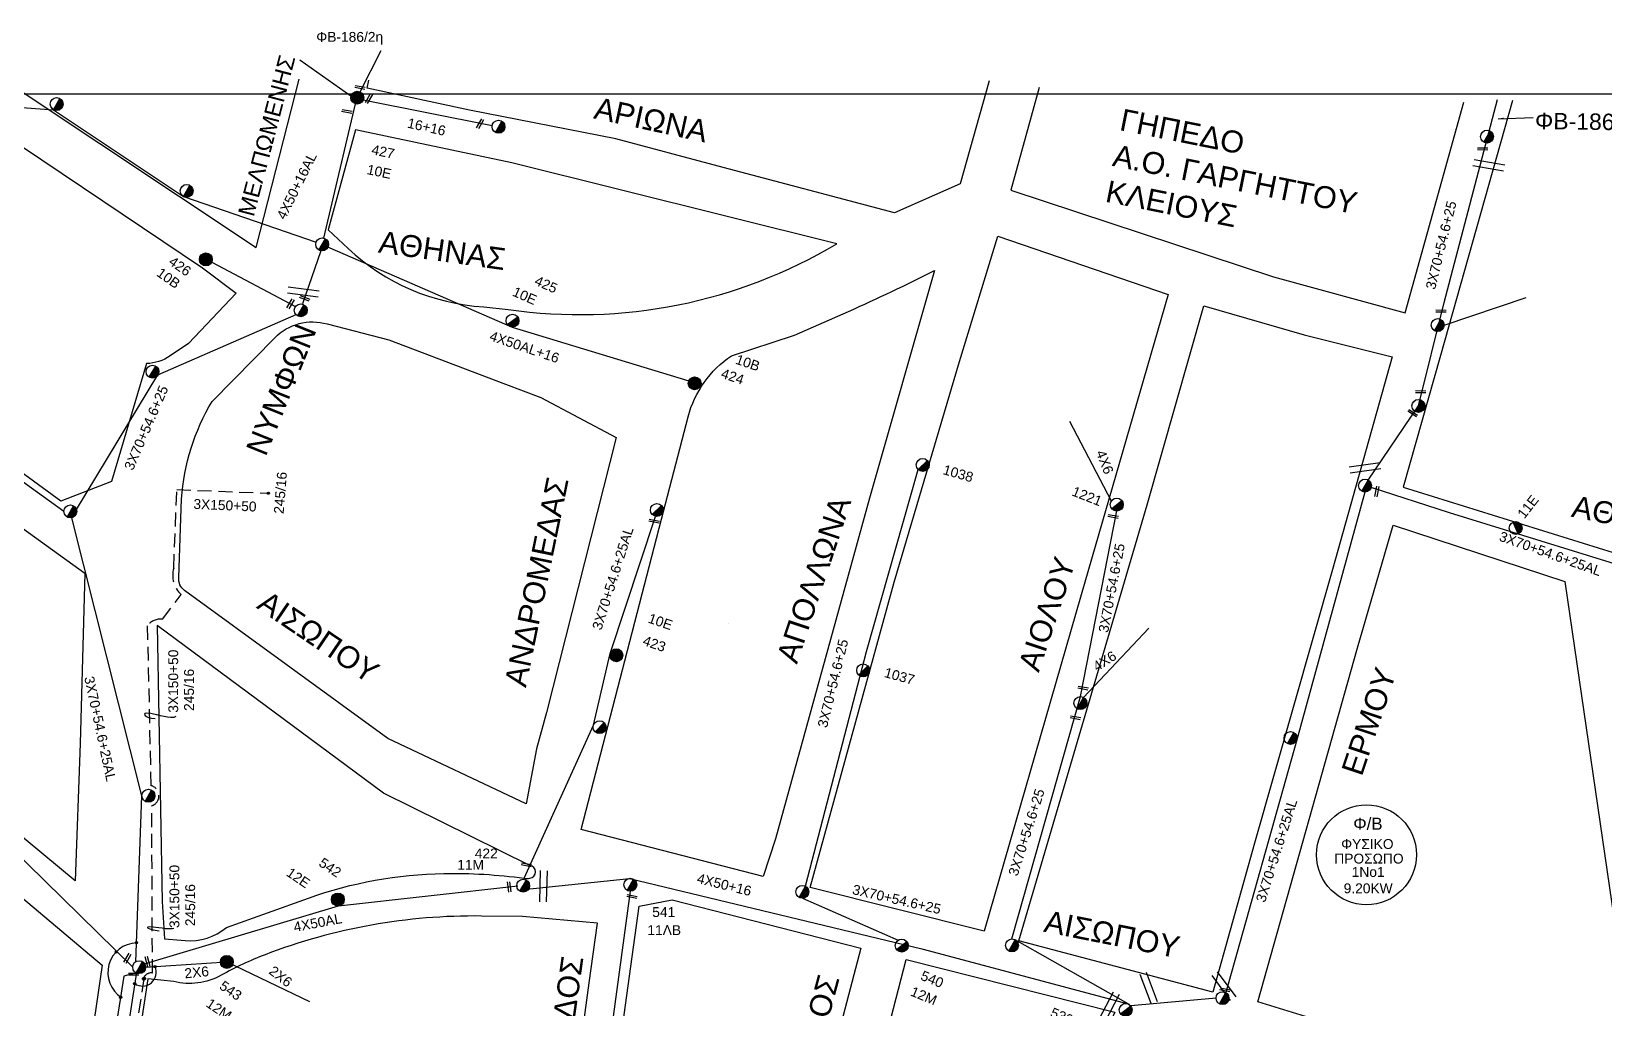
# Model space of a CAD drawing. Header units: millimetres. Extents: x 408 to 3042, y 742 to 1820.
# Drawn here: x 2350 to 2637.3, y 1635.7 to 1814.2 of the extents above; entities that cross this region are included whole.
import ezdxf
from ezdxf.enums import TextEntityAlignment as Align

# ---------------------------------------------------------------- set-up
doc = ezdxf.new("R2010")
doc.units = ezdxf.units.MM
doc.linetypes.add('DASHED', pattern=[19.05, 12.7, -6.35])
for name, color, linetype in [('Άγνωστα', 7, 'Continuous'), ('Γυμνά εναέρια ΧΤ και ΦΟΠ (3Φ)   4x50+16AL', 7, 'Continuous'), ('Επιγραφές - Σχήματα', 7, 'Continuous'), ('Καλώδια ΧΤ   3x150AL+50XLPE', 7, 'DASHED'), ('Μηχανική τομή', 7, 'Continuous'), ('Στύλος Ξύλινος', 7, 'Continuous'), ('Στύλος Ξύλινος @ 1', 7, 'Continuous'), ('Στύλος ΦΜ', 7, 'Continuous'), ('Στύλος ΦΜ @ 1', 7, 'Continuous'), ('Συνδέσεις', 7, 'Continuous'), ('Συνεστραμμένα ΧΤ   3x70+54.6+25 AL', 7, 'SYN_LINE'), ('Τομή', 7, 'Continuous'), ('Υπόβαθρο ΔΕΗ', 7, 'Continuous'), ('Υπόγεια καλώδια Παροχών ΧΤ   4x50AL', 7, 'DASHED'), ('Υπόγεια καλώδια Παροχών ΧΤ   4x6', 7, 'DASHED')]:
    doc.layers.add(name, color=color, linetype=linetype)
doc.styles.add('ar', font='arial.ttf')
doc.styles.add('arial', font='arial.ttf')
doc.styles.get("Standard").update_dxf_attribs({"font": 'arial.ttf'})
doc.linetypes.add('SYN_LINE', pattern='A,0.5,-0.0001,["/\\/\\/\\/",Standard,S=0.1,R=0,X=0,Y=-0.05],-0.25', length=0.7501)
doc.dimstyles.new('ISO-25', dxfattribs={"dimtxt": 2.5, "dimasz": 2.5, "dimexe": 1.25, "dimexo": 0.625, "dimtad": 1, "dimtxsty": 'Standard', "dimcen": 2.5, "dimadec": 0, "dimazin": 0, "dimtfac": 1, "dimtmove": 0, "dimatfit": 3, "dimfxl": 1, "dimarcsym": 0})

# ---------------------------------------------------------------- blocks, each defined once
blk = doc.blocks.new('ΥΠΑΡΧΩΝ ΤΣΙΜΕΝΤΕΝΙΟΣ ΣΤΥΛΟΣ')
at = {"layer": 'Στύλος ΦΜ'}
blk.add_hatch(color=7, dxfattribs=at).paths.add_polyline_path([(-1.29, -2.28, 0.574793), (2.62, 0, 0.268822), (1.3, 2.27)])
at = {"layer": 'Στύλος ΦΜ', "color": 7}
blk.add_line((-1.29, -2.28), (1.3, 2.27), dxfattribs=at)
blk.add_circle((0, 0), 2.62, dxfattribs=at)
at = {"layer": 'Στύλος ΦΜ', "flags": 4}
for tag, p in [('ΤΥΠΟΣ', (-4.91, 3.03)), ('ΑΡΙΘΜΟΣ', (-4.68, 8.05))]:
    blk.add_attdef(tag, p, '', height=4, dxfattribs=at)
blk = doc.blocks.new('ΤΟΜΗ')
at = {"layer": 'Τομή', "ltscale": 40}
for p, q in [((-5.68, 0), (5.68, 0)), ((5.68, -2.33), (-5.68, -2.33))]:
    blk.add_line(p, q, dxfattribs=at)
blk = doc.blocks.new('ΜΗΧΑΝΙΚΗ ΤΟΜΗ')
at = {"layer": 'Μηχανική τομή', "ltscale": 40}
for p, q in [((-1.89, 0.78), (1.89, 0.78)), ((1.89, 0), (-1.89, 0))]:
    blk.add_line(p, q, dxfattribs=at)
blk = doc.blocks.new('ΥΠΑΡΧΩΝ ΞΥΛΙΝΟΣ ΣΤΥΛΟΣ')
at = {"layer": 'Στύλος Ξύλινος'}
h = blk.add_hatch(color=7, dxfattribs=at)
h.paths.add_polyline_path([(-2.62, 0, 0.270008), (-1.29, -2.28), (1.3, 2.27, 0.576266)])
h.paths.add_polyline_path([(-1.29, -2.28, 0.574793), (2.62, 0, 0.268822), (1.3, 2.27)])
at = {"layer": 'Στύλος Ξύλινος', "color": 7}
blk.add_line((-1.29, -2.28), (1.3, 2.27), dxfattribs=at)
blk.add_circle((0, 0), 2.62, dxfattribs=at)
at = {"layer": 'Στύλος Ξύλινος', "flags": 4}
for tag, p in [('ΑΡΙΘΜΟΣ', (-4.91, 8.6)), ('ΤΥΠΟΣ', (-4.85, 3.39))]:
    blk.add_attdef(tag, p, '', height=4, dxfattribs=at)
blk = doc.blocks.new('_ΣΥΝΔΕΣΗ')
at = {"layer": 'Συνδέσεις', "linetype": 'SYN_LINE', "ltscale": 40}
blk.add_hatch(color=256, dxfattribs=at).paths.add_polyline_path([(0.5, -0.01, 1), (-0.5, -0.01, 1)])
at = {"layer": 'Συνδέσεις'}
blk.add_circle((0, -0.01), 0.5, dxfattribs=at)
blk = doc.blocks.new('TSONTA XT1')
at = {"ltscale": 40}
h = blk.add_hatch(color=256, dxfattribs=at)
h.dxf.hatch_style = 1
h.paths.add_polyline_path([(595.96, 2487.66), (597.07, 2488.77), (595.96, 2489.87), (594.85, 2488.77)])
blk.add_lwpolyline([(594.85, 2488.77), (595.96, 2489.87), (597.07, 2488.77), (595.96, 2487.66)], close=True, dxfattribs=at)

msp = doc.modelspace()

# ---------------------------------------------------------------- linework, layer by layer
at = {"layer": 'Άγνωστα', "color": 173}
for points in [[(2410.05, 1803.13), (2413.9, 1810.68)], [(2408.35, 1802.33), (2399, 1808.92)], [(2409.1, 1800.98), (2403.36, 1776.42)], [(2402.82, 1774.13), (2399.48, 1764.39)], [(2403.09, 1775.27), (2437.77, 1760.17), (2470.06, 1750.38)], [(2439.89, 1657.39), (2459.26, 1659.45), (2512.66, 1646.59), (2550.31, 1636.51), (2550.53, 1636.45)], [(2490.81, 1655.81), (2508.32, 1648.16)]]:
    msp.add_lwpolyline(points, dxfattribs=at)
at = {"layer": 'Άγνωστα'}
msp.add_lwpolyline([(2410.61, 1801.68), (2434.15, 1797)], dxfattribs=at)
at = {"layer": 'Άγνωστα', "color": 1}
msp.add_lwpolyline([(2370.85, 1643.22), (2385.68, 1644.19)], dxfattribs=at)
at = {"layer": 'Γυμνά εναέρια ΧΤ και ΦΟΠ (3Φ)   4x50+16AL', "color": 151, "ltscale": 40}
msp.add_lwpolyline([(2368.5, 1643.22), (2342.78, 1668.46), (2313.99, 1692.22), (2292.85, 1711.36)], dxfattribs=at)
at = {"layer": 'Γυμνά εναέρια ΧΤ και ΦΟΠ (3Φ)   4x50+16AL', "color": 173, "ltscale": 40}
msp.add_lwpolyline([(2459.38, 1657.1), (2452.79, 1608.61), (2449.69, 1577.81)], dxfattribs=at)
at = {"layer": 'Επιγραφές - Σχήματα'}
msp.add_lwpolyline([(433.97, 786.81), (2929.97, 786.81), (2929.97, 1802.72), (433.97, 1802.72)], close=True, dxfattribs=at)
at = {"layer": 'Επιγραφές - Σχήματα', "color": 202}
msp.add_circle((2593.86, 1663.77), 9.13, dxfattribs=at)
at = {"layer": 'Επιγραφές - Σχήματα'}
for centre, radius, start, end in [((2369.38, 1642.25), 5.43, 92.1606, 236.9379), ((2370.28, 1642.29), 2.51, 235.1998, 24.5568)]:
    msp.add_arc(centre, radius, start, end, dxfattribs=at)
at = {"layer": 'Καλώδια ΧΤ   3x150AL+50XLPE', "color": 85, "linetype": 'DASHED', "ltscale": 0.2}
for points in [[(2370.59, 1641.46, -0.303522), (2372.1, 1642.16), (2371.96, 1672.72, 0.740125), (2371.88, 1676.38), (2371.2, 1705.62, -0.274555), (2373.92, 1706.8), (2377.34, 1711.31, -0.291876), (2375.99, 1716.13), (2376.54, 1730.47), (2393.28, 1729.82)], [(2352.57, 1529, 0.657163), (2352.69, 1533.24), (2354.01, 1540.49, 0.830898), (2354.6, 1543.75), (2356.9, 1556.48, 1.016376), (2357.47, 1559.88), (2362.95, 1591.68, 0.572353), (2363.45, 1594.69), (2366.6, 1617.53, 0.383937), (2367.35, 1619.82), (2370.58, 1641.22)]]:
    msp.add_lwpolyline(points, format="xyb", dxfattribs=at)
at = {"layer": 'Συνεστραμμένα ΧΤ   3x70+54.6+25 AL', "color": 62, "linetype": 'SYN_LINE', "ltscale": 20}
for points in [[(2594.17, 1732.23), (2603.34, 1745.77), (2608.07, 1764.64), (2617.76, 1801.72)], [(2608.04, 1760.54), (2623, 1765.55)]]:
    msp.add_lwpolyline(points, dxfattribs=at)
at = {"layer": 'Συνεστραμμένα ΧΤ   3x70+54.6+25 AL', "color": 151, "ltscale": 20}
for points in [[(2355.92, 1726.49), (2327.39, 1746.98), (2299.85, 1766.39), (2255.46, 1801.09), (2255.46, 1801.09)], [(2358.21, 1726.87), (2373.1, 1751.42), (2398.32, 1762.44), (2398.32, 1762.44)], [(2369.04, 1644.21), (2370.18, 1674.54), (2357.38, 1725.35)]]:
    msp.add_lwpolyline(points, dxfattribs=at)
at = {"layer": 'Συνεστραμμένα ΧΤ   3x70+54.6+25 AL', "color": 173, "linetype": 'SYN_LINE', "ltscale": 20}
for points in [[(2340.85, 1800.84), (2354.01, 1799.88), (2377.76, 1784.03), (2401.98, 1775.66)], [(2491.39, 1658.01), (2502.5, 1700.93), (2511.96, 1734.16)]]:
    msp.add_lwpolyline(points, dxfattribs=at)
at = {"layer": 'Συνεστραμμένα ΧΤ   3x70+54.6+25 AL', "color": 151, "linetype": 'SYN_LINE', "ltscale": 20}
msp.add_lwpolyline([(2382.92, 1772.03), (2398.22, 1763.92)], dxfattribs=at)
at = {"layer": 'Συνεστραμμένα ΧΤ   3x70+54.6+25 AL', "color": 6, "linetype": 'SYN_LINE', "ltscale": 20}
for points in [[(2547.25, 1728.39), (2539.69, 1742.94)], [(2529.1, 1648.38), (2541.6, 1692.65), (2548.24, 1726.57)], [(2542.19, 1692.5), (2554.1, 1705.14)], [(2550.31, 1636.51), (2529.69, 1648.22), (2529.69, 1648.22)]]:
    msp.add_lwpolyline(points, dxfattribs=at)
at = {"layer": 'Συνεστραμμένα ΧΤ   3x70+54.6+25 AL', "color": 2, "ltscale": 20}
for points in [[(2593.58, 1730.03), (2581.12, 1684.78), (2568.14, 1638.59)], [(2711.6, 1713.47), (2698.5, 1698.9), (2655.14, 1711.98), (2609, 1726.24), (2594.7, 1730.85)]]:
    msp.add_lwpolyline(points, dxfattribs=at)
at = {"layer": 'Συνεστραμμένα ΧΤ   3x70+54.6+25 AL', "color": 1, "linetype": 'SYN_LINE', "ltscale": 20}
for points in [[(2455.69, 1700.52), (2463.99, 1725.59)], [(2439.98, 1659.47), (2452.66, 1687.46), (2452.66, 1687.46), (2455.69, 1700.53)], [(2385.68, 1644.19), (2400.79, 1636.96)]]:
    msp.add_lwpolyline(points, dxfattribs=at)
at = {"layer": 'Συνεστραμμένα ΧΤ   3x70+54.6+25 AL', "color": 151, "linetype": 'SYN_LINE', "ltscale": 15}
msp.add_lwpolyline([(2369.09, 1642.19), (2366.89, 1641.58), (2363.85, 1622.23), (2365.71, 1619.83), (2363.27, 1616.68), (2359.97, 1594.75), (2361.22, 1592.91), (2354.91, 1559.76), (2356.24, 1558.84), (2354.87, 1558.58), (2352.3, 1543.22), (2352.3, 1543.22)], dxfattribs=at)
at = {"layer": 'Συνεστραμμένα ΧΤ   3x70+54.6+25 AL', "color": 1, "linetype": 'SYN_LINE', "ltscale": 15}
msp.add_lwpolyline([(2369.17, 1642.33), (2365.71, 1619.83), (2362.44, 1593.75)], dxfattribs=at)
at = {"layer": 'Συνεστραμμένα ΧΤ   3x70+54.6+25 AL', "linetype": 'SYN_LINE', "ltscale": 20}
msp.add_lwpolyline([(2566.38, 1637.57), (2550.8, 1636.14)], dxfattribs=at)
at = {"layer": 'Υπόβαθρο ΔΕΗ'}
for points in [[(2348.32, 1803.12), (2391.02, 1774.73), (2391.02, 1774.73), (2391.02, 1774.73), (2398.91, 1805.48)], [(2524.95, 1805.17), (2519.61, 1786.32), (2507.63, 1781.06), (2475.45, 1789.59), (2456.72, 1794.55), (2429.98, 1799.78), (2411.32, 1803.83), (2411.63, 1805.28)], [(2534.04, 1803.95), (2528.86, 1785.16), (2576.86, 1769.34), (2600.89, 1762.75), (2611.65, 1801.27)], [(2526.51, 1776.77), (2557.61, 1766.12), (2541.72, 1711.23), (2523.99, 1649.81), (2492.23, 1657.77), (2507.55, 1713.55), (2519.49, 1753.88), (2526.51, 1776.77)], [(2564.14, 1764.08), (2582.49, 1758.74), (2598.56, 1754.75), (2587.65, 1715.9), (2573.4, 1665.88), (2565.8, 1638.63), (2530.33, 1648.06), (2553.8, 1727.69), (2564.14, 1764.08)], [(2294.09, 1712.42), (2328.4, 1737.8), (2359.77, 1715.2), (2358.91, 1684.1), (2357.95, 1659), (2325.33, 1686.04), (2312.7, 1697.01), (2294.09, 1712.42)], [(2598.75, 1723.99), (2630.07, 1713.67), (2640.8, 1640.21), (2644.6, 1613.76), (2597.75, 1629.61), (2574, 1636.88), (2592.24, 1701.54), (2598.75, 1723.99)], [(2460.98, 1654.35), (2467.02, 1655.53), (2501.46, 1646.7), (2490.44, 1604.67), (2482.73, 1575.51), (2450.64, 1578.35), (2455.43, 1614.27), (2460.98, 1654.35)], [(2509.79, 1644.61), (2547.89, 1635.01), (2533.25, 1602.61), (2517.52, 1568.3), (2492.02, 1575.63), (2500.56, 1609.06), (2509.79, 1644.61)]]:
    msp.add_lwpolyline(points, dxfattribs=at)
for points in [[(2333.62, 1802.98), (2381.23, 1771), (2387.37, 1766.35), (2378.65, 1757.18), (2375.35, 1754.9, -0.146895), (2371.02, 1753.51), (2364.64, 1731.98), (2355.35, 1728.36), (2328.06, 1748.26), (2272.51, 1789.29), (2256.11, 1802.72)], [(2620.51, 1801.58), (2607.37, 1754.98), (2600.57, 1730.9), (2658.12, 1713.03), (2698.48, 1701.16), (2711.12, 1715.55, -0.057758), (2718.25, 1721.99, 0.046609), (2741.45, 1742.04, 0.089771), (2751.99, 1757.92), (2763.91, 1779.54), (2775.25, 1800.89)], [(2497.08, 1775.37), (2437.74, 1790.2), (2437.74, 1790.2), (2409.17, 1796.21), (2404.2, 1777.91), (2407.86, 1774.5, 0.174405), (2432.6, 1763.87), (2437.07, 1763.37, 0.171395), (2497.08, 1775.37, 126.829632)], [(2514.93, 1770.52), (2503.07, 1728.93), (2485.88, 1666.65), (2483.65, 1659.78), (2450.41, 1668.4), (2465.06, 1725.07), (2469.94, 1743.77, -0.182516), (2477.85, 1754.92), (2489.36, 1758.68), (2499.21, 1763.03, 0.014185), (2514.93, 1770.52, 0)], [(2456.8, 1739.99), (2444.05, 1689.74), (2442.24, 1683.09), (2440.34, 1673.07), (2415.1, 1685), (2377.95, 1712.04, -0.276773), (2376.94, 1714.41, 0.069331), (2376.94, 1714.41), (2377.4, 1728.78, -0.117745), (2383, 1746.6), (2394.47, 1758.23, -0.273825), (2404, 1760.75), (2415.29, 1757.85), (2436.6, 1749.76), (2443.01, 1747.29), (2456.8, 1739.99)], [(2261.15, 1728.83), (2281.01, 1712.51), (2286.12, 1707.4), (2315.97, 1682.95), (2348.17, 1656), (2362.91, 1643.58), (2359.92, 1623.2), (2351.18, 1626.36, -0.052474), (2330.21, 1637.67), (2294.15, 1662.04), (2269.54, 1678.65), (2242.02, 1697.26), (2240.63, 1698.06), (2240.63, 1698.06)], [(2372.95, 1705.66), (2373.88, 1655.21), (2374.28, 1648.42), (2378.06, 1648.09, 0.198247), (2385.59, 1650.45), (2400.6, 1655.84, -0.082092), (2425.29, 1660.35, -0.038386), (2439.98, 1659.47, 0.068396), (2441.03, 1659.47, 0.871966), (2441.03, 1661.83), (2414.3, 1675.02), (2372.95, 1705.66)], [(2368.17, 1620.73), (2401.1, 1618.08), (2444.34, 1613.89), (2448.26, 1613.7), (2451.86, 1640.39), (2453.4, 1651.28), (2439.69, 1652.48), (2432.17, 1652.57, 0.094766), (2392.68, 1645.5, 0.035678), (2384.62, 1641.74, -0.192484), (2375.98, 1640.62), (2371.25, 1641.12), (2368.17, 1620.73)]]:
    msp.add_lwpolyline(points, format="xyb", dxfattribs=at)
at = {"layer": 'Υπόβαθρο ΔΕΗ', "color": 4}
msp.add_lwpolyline([(2477.37, 1706.09), (2477.37, 1706.09), (2477.37, 1706.09), (2477.37, 1706.09), (2477.37, 1706.09), (2477.37, 1706.09), (2477.37, 1706.09), (2477.37, 1706.09), (2477.37, 1706.09), (2477.37, 1706.09), (2477.37, 1706.09), (2477.37, 1706.09), (2477.37, 1706.09), (2477.37, 1706.09), (2477.37, 1706.09), (2477.37, 1706.09), (2477.37, 1706.09), (2477.37, 1706.09), (2477.37, 1706.09), (2477.37, 1706.09), (2477.37, 1706.09), (2477.37, 1706.09), (2477.37, 1706.09), (2477.37, 1706.09), (2477.37, 1706.09), (2477.37, 1706.09)], dxfattribs=at)
at = {"layer": 'Υπόβαθρο ΔΕΗ'}
for points in [[(2376.38, 1689), (2375.49, 1688.5), (2370.56, 1690.17), (2370.45, 1689.11), (2371.59, 1688.75), (2372.58, 1688.65)], [(2375.98, 1650.31), (2375.66, 1650.02), (2371.12, 1650.77), (2371.11, 1650.41), (2371.46, 1650.19), (2373.29, 1649.88)]]:
    msp.add_open_spline(points, degree=3, dxfattribs=at)
at = {"layer": 'Υπόγεια καλώδια Παροχών ΧΤ   4x50AL', "color": 1, "linetype": 'Continuous', "ltscale": 0.2}
msp.add_lwpolyline([(2370.67, 1643.85), (2406.07, 1654.41), (2438.86, 1658.06)], dxfattribs=at)

# ---------------------------------------------------------------- block references
at = {"layer": 'Μηχανική τομή'}
for p, xscale, yscale, zscale, rotation in [((2410.04, 1804.15), 0.4999999999999999, 0.4999999999999999, 0.4999999999999999, 169.57116670519), ((2411.47, 1802.04), 0.4999999999999998, 0.4999999999999998, 0.4999999999999998, 239.889233486939), ((2407.65, 1799.76), 0.4999999999999999, 0.4999999999999999, 0.4999999999999999, 169.57116670519), ((2431.76, 1797.41), 0.4999999999999998, 0.4999999999999998, 0.4999999999999998, 239.889233486939), ((2615.08, 1792.91), 0.4999999999999996, 0.4999999999999996, 0.4999999999999996, 178.9350780941211), ((2397.14, 1764.5), 0.4999999999999998, 0.4999999999999998, 0.4999999999999998, 239.889233486939), ((2399.97, 1765.59), 0.4999999999999999, 0.4999999999999999, 0.4999999999999999, 159.1423334103723), ((2607.48, 1763.29), 0.4999999999999996, 0.4999999999999996, 0.4999999999999996, 178.9350780941211), ((2603.73, 1748.55), 0.4999999999999997, 0.4999999999999997, 0.4999999999999997, 178.9350780941211), ((2602.39, 1744.62), 0.4999999999999997, 0.4999999999999997, 0.4999999999999997, 147.0390505153306), ((2595.92, 1730.09), 0.4999999999999999, 0.4999999999999999, 0.4999999999999999, 79.15266749236326), ((2463.77, 1724.91), 0.4999999999999999, 0.4999999999999999, 0.4999999999999999, 169.57116670519), ((2547.62, 1725.78), 0.4999999999999999, 0.4999999999999999, 0.4999999999999999, 169.57116670519), ((2542.12, 1694.41), 0.4999999999999999, 0.4999999999999999, 0.4999999999999999, 169.57116670519), ((2540.72, 1688.99), 0.4999999999999999, 0.4999999999999999, 0.4999999999999999, 169.57116670519), ((2440.43, 1662.14), 0.4999999999999999, 0.4999999999999999, 0.4999999999999999, 169.57116670519), ((2437.45, 1657.9), 0.4999999999999999, 0.4999999999999999, 0.4999999999999999, 97.15111047011885), ((2459.72, 1656.33), 0.4999999999999999, 0.4999999999999999, 0.4999999999999999, 169.57116670519), ((2367.35, 1644.94), 0.4999999999999998, 0.4999999999999998, 0.4999999999999998, 239.889233486939), ((2371.01, 1644.2), 0.4999999999999998, 0.4999999999999998, 0.4999999999999998, 285.815373902001), ((2368.64, 1642.16), 0.4999999999999997, 0.4999999999999997, 0.4999999999999997, 180.0629135369582), ((2568.03, 1639.28), 0.4999999999999999, 0.4999999999999999, 0.4999999999999999, 169.57116670519)]:
    msp.add_blockref('ΜΗΧΑΝΙΚΗ ΤΟΜΗ', p, dxfattribs=dict(at, xscale=xscale, yscale=yscale, zscale=zscale, rotation=rotation))
at = {"layer": 'Στύλος Ξύλινος @ 1', "ltscale": 40}
ref = msp.add_blockref('ΥΠΑΡΧΩΝ ΞΥΛΙΝΟΣ ΣΤΥΛΟΣ', (2409.5, 1802.08), dxfattribs=dict(at, xscale=0.449999999999818, yscale=0.449999999999818, zscale=0.449999999999818, rotation=348.1169651203148))
ref.add_attrib('ΤΥΠΟΣ', '427', (2411.99, 1791.77), dxfattribs={"layer": 'Στύλος Ξύλινος', "height": 1.8, "rotation": 348.117, "flags": 4})
ref.add_attrib('ΑΡΙΘΜΟΣ', '10E', (2411.14, 1788.15), dxfattribs={"layer": 'Στύλος Ξύλινος', "height": 1.8, "rotation": 348.117, "flags": 4})
ref = msp.add_blockref('ΥΠΑΡΧΩΝ ΞΥΛΙΝΟΣ ΣΤΥΛΟΣ', (2381.85, 1772.53), dxfattribs=dict(at, xscale=0.449999999999818, yscale=0.449999999999818, zscale=0.449999999999818, rotation=324.9133554998046))
ref.add_attrib('ΤΥΠΟΣ', '426', (2374.89, 1771.76), dxfattribs={"layer": 'Στύλος Ξύλινος', "height": 1.8, "rotation": 324.9134, "flags": 4})
ref.add_attrib('ΑΡΙΘΜΟΣ', '10B', (2372.68, 1769.66), dxfattribs={"layer": 'Στύλος Ξύλινος', "height": 1.8, "rotation": 324.9134, "flags": 4})
ref = msp.add_blockref('ΥΠΑΡΧΩΝ ΞΥΛΙΝΟΣ ΣΤΥΛΟΣ', (2471.13, 1749.89), dxfattribs=dict(at, xscale=0.449999999999818, yscale=0.449999999999818, zscale=0.449999999999818, rotation=341.197026215328))
ref.add_attrib('ΤΥΠΟΣ', '10B', (2478.44, 1753.52), dxfattribs={"layer": 'Στύλος Ξύλινος', "height": 1.8, "rotation": 341.197, "flags": 4})
ref.add_attrib('ΑΡΙΘΜΟΣ', '424', (2475.8, 1750.97), dxfattribs={"layer": 'Στύλος Ξύλινος', "height": 1.8, "rotation": 341.197, "flags": 4})
ref = msp.add_blockref('ΥΠΑΡΧΩΝ ΞΥΛΙΝΟΣ ΣΤΥΛΟΣ', (2456.83, 1700.21), dxfattribs=dict(at, xscale=0.449999999999818, yscale=0.449999999999818, zscale=0.449999999999818, rotation=341.197026215328))
ref.add_attrib('ΤΥΠΟΣ', '10E', (2462.48, 1706.22), dxfattribs={"layer": 'Στύλος Ξύλινος', "height": 1.8, "rotation": 341.197, "flags": 4})
ref.add_attrib('ΑΡΙΘΜΟΣ', '423', (2461.5, 1702.14), dxfattribs={"layer": 'Στύλος Ξύλινος', "height": 1.8, "rotation": 341.197, "flags": 4})
ref = msp.add_blockref('ΥΠΑΡΧΩΝ ΞΥΛΙΝΟΣ ΣΤΥΛΟΣ', (2405.96, 1655.59), dxfattribs=dict(at, xscale=0.449999999999818, yscale=0.449999999999818, zscale=0.449999999999818, rotation=325.8394331313655))
ref.add_attrib('ΤΥΠΟΣ', '542', (2402.32, 1661.87), dxfattribs={"layer": 'Στύλος Ξύλινος', "height": 1.8, "rotation": 325.8394, "flags": 4})
ref.add_attrib('ΑΡΙΘΜΟΣ', '12E', (2396.38, 1660.07), dxfattribs={"layer": 'Στύλος Ξύλινος', "height": 1.8, "rotation": 325.8394, "flags": 4})
ref = msp.add_blockref('ΥΠΑΡΧΩΝ ΞΥΛΙΝΟΣ ΣΤΥΛΟΣ', (2385.68, 1644.19), dxfattribs=dict(at, xscale=0.449999999999818, yscale=0.449999999999818, zscale=0.449999999999818, rotation=325.8394331313655))
ref.add_attrib('ΤΥΠΟΣ', '543', (2384.15, 1639.39), dxfattribs={"layer": 'Στύλος Ξύλινος', "height": 1.8, "rotation": 325.8394, "flags": 4})
ref.add_attrib('ΑΡΙΘΜΟΣ', '12M', (2381.72, 1636.15), dxfattribs={"layer": 'Στύλος Ξύλινος', "height": 1.8, "rotation": 325.8394, "flags": 4})
at = {"layer": 'Στύλος ΦΜ @ 1', "ltscale": 40, "xscale": 0.4499999999998181, "yscale": 0.4499999999998181, "zscale": 0.4499999999998181}
for p in [(2354.59, 1800.91), (2435.31, 1796.77), (2615.87, 1794.97), (2378.34, 1785.05), (2403.09, 1775.27), (2399.18, 1763.24), (2606.86, 1760.54), (2372.1, 1752.03), (2603.34, 1745.77), (2593.58, 1731.21), (2357.1, 1726.49), (2541.6, 1691.47), (2579.98, 1685.09), (2371.36, 1674.54), (2490.81, 1656.99), (2529.1, 1647.2), (2369.67, 1643.22), (2567.56, 1637.57)]:
    msp.add_blockref('ΥΠΑΡΧΩΝ ΤΣΙΜΕΝΤΕΝΙΟΣ ΣΤΥΛΟΣ', p, dxfattribs=at)
at = {"layer": 'Στύλος ΦΜ @ 1', "ltscale": 40}
ref = msp.add_blockref('ΥΠΑΡΧΩΝ ΤΣΙΜΕΝΤΕΝΙΟΣ ΣΤΥΛΟΣ', (2437.86, 1761.34), dxfattribs=dict(at, xscale=0.4499999999998183, yscale=0.4499999999998183, zscale=0.4499999999998183, rotation=336.2107421377283))
ref.add_attrib('ΤΥΠΟΣ', '425', (2441.72, 1767.98), dxfattribs={"layer": 'Στύλος ΦΜ', "height": 1.8, "rotation": 336.2107, "flags": 4})
ref.add_attrib('ΑΡΙΘΜΟΣ', '10E', (2437.69, 1765.97), dxfattribs={"layer": 'Στύλος ΦΜ', "height": 1.8, "rotation": 336.2107, "flags": 4})
ref = msp.add_blockref('ΥΠΑΡΧΩΝ ΤΣΙΜΕΝΤΕΝΙΟΣ ΣΤΥΛΟΣ', (2512.8, 1734.99), dxfattribs=dict(at, xscale=0.4499999999998182, yscale=0.4499999999998182, zscale=0.4499999999998182, rotation=343.966458250806))
ref.add_attrib('ΤΥΠΟΣ', '1038', (2516.34, 1733.34), dxfattribs={"layer": 'Στύλος ΦΜ', "height": 1.8, "rotation": 343.9665, "flags": 4})
ref = msp.add_blockref('ΥΠΑΡΧΩΝ ΤΣΙΜΕΝΤΕΝΙΟΣ ΣΤΥΛΟΣ', (2548.24, 1727.74), dxfattribs=dict(at, xscale=0.4499999999998181, yscale=0.4499999999998181, zscale=0.4499999999998181, rotation=338.5322747572018))
ref.add_attrib('ΤΥΠΟΣ', '1221', (2539.88, 1729.46), dxfattribs={"layer": 'Στύλος ΦΜ', "height": 1.8, "rotation": 338.5323, "flags": 4})
at = {"layer": 'Στύλος ΦΜ @ 1', "ltscale": 40, "xscale": 0.449999999999818, "yscale": 0.449999999999818, "zscale": 0.449999999999818, "rotation": 344.7250094274223}
for p in [(2464.23, 1726.75), (2453.77, 1687.07)]:
    msp.add_blockref('ΥΠΑΡΧΩΝ ΤΣΙΜΕΝΤΕΝΙΟΣ ΣΤΥΛΟΣ', p, dxfattribs=at)
at = {"layer": 'Στύλος ΦΜ @ 1', "ltscale": 40}
ref = msp.add_blockref('ΥΠΑΡΧΩΝ ΤΣΙΜΕΝΤΕΝΙΟΣ ΣΤΥΛΟΣ', (2621.11, 1723.46), dxfattribs=dict(at, xscale=0.449999999999818, yscale=0.449999999999818, zscale=0.449999999999818, rotation=52.16839820600565))
ref.add_attrib('ΤΥΠΟΣ', '11E', (2622.69, 1725.03), dxfattribs={"layer": 'Στύλος ΦΜ', "height": 1.8, "rotation": 52.1684, "flags": 4})
ref = msp.add_blockref('ΥΠΑΡΧΩΝ ΤΣΙΜΕΝΤΕΝΙΟΣ ΣΤΥΛΟΣ', (2501.91, 1697.44), dxfattribs=dict(at, xscale=0.449999999999818, yscale=0.449999999999818, zscale=0.449999999999818, rotation=344.7250094274223))
ref.add_attrib('ΤΥΠΟΣ', '1037', (2505.62, 1696.27), dxfattribs={"layer": 'Στύλος ΦΜ', "height": 1.8, "rotation": 344.725, "flags": 4})
ref = msp.add_blockref('ΥΠΑΡΧΩΝ ΤΣΙΜΕΝΤΕΝΙΟΣ ΣΤΥΛΟΣ', (2439.81, 1658.11), dxfattribs=dict(at, xscale=0.4499999999998181, yscale=0.4499999999998181, zscale=0.4499999999998181))
ref.add_attrib('ΤΥΠΟΣ', '422', (2430.97, 1663.1), dxfattribs={"layer": 'Στύλος ΦΜ', "height": 1.8, "flags": 4})
ref.add_attrib('ΑΡΙΘΜΟΣ', '11M', (2427.76, 1661.02), dxfattribs={"layer": 'Στύλος ΦΜ', "height": 1.8, "flags": 4})
ref = msp.add_blockref('ΥΠΑΡΧΩΝ ΤΣΙΜΕΝΤΕΝΙΟΣ ΣΤΥΛΟΣ', (2459.38, 1658.28), dxfattribs=dict(at, xscale=0.4499999999998181, yscale=0.4499999999998181, zscale=0.4499999999998181))
ref.add_attrib('ΤΥΠΟΣ', '541', (2463.39, 1652.39), dxfattribs={"layer": 'Στύλος ΦΜ', "height": 1.8, "flags": 4})
ref.add_attrib('ΑΡΙΘΜΟΣ', '11ΛΒ', (2462.5, 1649.1), dxfattribs={"layer": 'Στύλος ΦΜ', "height": 1.8, "flags": 4})
ref = msp.add_blockref('ΥΠΑΡΧΩΝ ΤΣΙΜΕΝΤΕΝΙΟΣ ΣΤΥΛΟΣ', (2508.96, 1647.17), dxfattribs=dict(at, xscale=0.4499999999998181, yscale=0.4499999999998181, zscale=0.4499999999998181, rotation=337.5274974886862))
ref.add_attrib('ΤΥΠΟΣ', '12M', (2510.39, 1638.1), dxfattribs={"layer": 'Στύλος ΦΜ', "height": 1.8, "rotation": 337.5275, "flags": 4})
ref.add_attrib('ΑΡΙΘΜΟΣ', '540', (2512.24, 1641), dxfattribs={"layer": 'Στύλος ΦΜ', "height": 1.8, "rotation": 337.5275, "flags": 4})
ref = msp.add_blockref('ΥΠΑΡΧΩΝ ΤΣΙΜΕΝΤΕΝΙΟΣ ΣΤΥΛΟΣ', (2549.86, 1635.42), dxfattribs=dict(at, xscale=0.4499999999998181, yscale=0.4499999999998181, zscale=0.4499999999998181, rotation=337.5274974886862))
ref.add_attrib('ΤΥΠΟΣ', '12EB', (2533.83, 1630.87), dxfattribs={"layer": 'Στύλος ΦΜ', "height": 1.8, "rotation": 337.5275, "flags": 4})
ref.add_attrib('ΑΡΙΘΜΟΣ', '539', (2535.94, 1634.25), dxfattribs={"layer": 'Στύλος ΦΜ', "height": 1.8, "rotation": 337.5275, "flags": 4})
at = {"layer": 'Συνδέσεις', "xscale": 0.4, "yscale": 0.4, "zscale": 0.25}
for p in [(2393.28, 1729.82), (2369.17, 1647.72), (2369.17, 1647.72), (2365.46, 1646.01), (2365.46, 1646.01), (2372.56, 1643.33), (2366.28, 1637.71), (2366.28, 1637.71), (2368.85, 1640.22)]:
    msp.add_blockref('_ΣΥΝΔΕΣΗ', p, dxfattribs=at)
at = {"layer": 'Συνδέσεις', "xscale": 0.3075184835441075, "yscale": 0.3075184835441075, "zscale": 0.3075184835441075, "rotation": 353.9929114082511}
msp.add_blockref('TSONTA XT1', (2108.2, 899.16), dxfattribs=at)
at = {"layer": 'Τομή'}
for p, xscale, yscale, zscale, rotation in [((2616.3, 1790.3), 0.4999999999999986, 0.4999999999999986, 0.4999999999999986, 350.1901345442591), ((2399.57, 1766.01), 0.4999999999999986, 0.4999999999999986, 0.4999999999999986, 172.2746539358969), ((2593.51, 1735.02), 0.4999999999999987, 0.4999999999999987, 0.4999999999999987, 7.767848232382227), ((2444.1, 1658), 0.4999999999999988, 0.4999999999999988, 0.4999999999999988, 268.7036308445338), ((2554.59, 1639.64), 0.4999999999999987, 0.4999999999999987, 0.4999999999999987, 290.6380861219022), ((2568.28, 1640.09), 0.4999999999999987, 0.4999999999999987, 0.4999999999999987, 306.58362015648), ((2547.38, 1635.69), 0.4999999999999988, 0.4999999999999988, 0.4999999999999988, 242.6867200080847)]:
    msp.add_blockref('ΤΟΜΗ', p, dxfattribs=dict(at, xscale=xscale, yscale=yscale, zscale=zscale, rotation=rotation))

# ---------------------------------------------------------------- texts
at = {"ltscale": 40, "width": 94.4586, "attachment_point": 1, "style": 'arial'}
for s, insert, char_height, rotation in [('MEΛΠΩMENHΣ', (2387.68, 1780.95), 3, 75.347), ('APIΩNA', (2453.38, 1802.24), 4, 347.7261), ('ΓΗΠΕΔΟ\\PΑ.Ο. ΓΑΡΓΗΤΤΟΥ\\PΚΛΕΙΟΥΣ', (2549.35, 1800.11), 4, 348.7222), ('ΦΒ-186/4η', (2624.66, 1799.36), 3, 359.1724), ('AΘHNAΣ', (2413.78, 1777.78), 4, 351.9578), ('NYMΦΩN', (2389.07, 1737.87), 4, 68.0998), ('ΑΝΔΡΟΜΕΔΑΣ', (2436.38, 1695.01), 4, 78.3736), ('AΠOΛΛΩNA', (2486.02, 1699.73), 4, 71.5442), ('AΘHNAΣ', (2631.9, 1729.47), 4, 348.7222), ('AIOΛOY', (2530.18, 1698.22), 4, 71.5442), ('AIΣΩΠOY', (2393.19, 1712.25), 4, 325.8455), ('ΕΡΜΟΥ', (2589.19, 1679.2), 4, 71.5442), ('ΑΙΣΩΠΟΥ', (2535.52, 1653.66), 4, 348.7222), ('ΘΕTΙΔΟΣ', (2443.45, 1621.18), 4, 82), ('ΘΕΜΙΔΟΣ', (2487.08, 1617.28), 4, 75)]:
    msp.add_mtext(s, dxfattribs=dict(at, insert=insert, char_height=char_height, rotation=rotation))
at = {"layer": 'Άγνωστα', "lineweight": -3, "ltscale": 0.2, "insert": (2402.02, 1814.09), "char_height": 1.8, "width": 18.6352, "attachment_point": 1, "style": 'arial'}
msp.add_mtext('ΦB-186/2η', dxfattribs=at)
at = {"layer": 'Άγνωστα', "ltscale": 40, "char_height": 1.8, "width": 34.5395, "attachment_point": 1, "style": 'arial'}
for s, insert, rotation in [('16+16', (2418.91, 1798.39), 347.5187), ('3X70+54.6+25', (2604.63, 1767.35), 76.1489), ('4X50AL+16', (2434.09, 1759.51), 341.2491), ('3X70+54.6+25', (2366.86, 1734.55), 66.6757), ('245/16', (2394.25, 1726.13), 85.2929), ('3X70+54.6+25', (2544.87, 1704.58), 79.1442), ('3X70+54.6+25', (2493.56, 1687.29), 76.2854), ('3X70+54.6+25', (2528.39, 1660.28), 72.3846), ('4X50+16', (2471.85, 1660.4), 346), ('3X70+54.6+25', (2500.22, 1658.36), 347.0164), ('2X6', (2377.86, 1642.97), 5.5569), ('2X6', (2394.29, 1643.61), 322.3457)]:
    msp.add_mtext(s, dxfattribs=dict(at, insert=insert, rotation=rotation))
at = {"layer": 'Γυμνά εναέρια ΧΤ και ΦΟΠ (3Φ)   4x50+16AL', "ltscale": 40, "insert": (2394.69, 1780.47), "char_height": 1.8, "width": 34.5395, "attachment_point": 1, "rotation": 63.5355, "style": 'arial'}
msp.add_mtext('4X50+16AL', dxfattribs=at)
at = {"layer": 'Επιγραφές - Σχήματα', "color": 1, "style": 'ar'}
for s, height, p in [('Φ/Β', 2.2, (2594.12, 1669.48)), ('ΦΥΣΙΚΟ ', 1.8, (2594.36, 1665.73)), ('1No1', 1.8, (2594.16, 1660.61)), ('9.20KW', 1.8, (2594.16, 1657.63))]:
    msp.add_text(s, height=height, dxfattribs=at).set_placement(p, align=Align.MIDDLE)
at = {"layer": 'Επιγραφές - Σχήματα', "color": 1, "insert": (2587.98, 1663.96), "char_height": 1.8, "width": 12.958, "attachment_point": 1}
msp.add_mtext('ΠΡΟΣΩΠΟ', dxfattribs=at)
at = {"layer": 'Συνεστραμμένα ΧΤ   3x70+54.6+25 AL', "ltscale": 20, "char_height": 1.8, "width": 34.5395, "attachment_point": 1, "style": 'arial'}
for s, insert, rotation in [('3X150+50', (2379.62, 1728.77), 357.4511), ('3X70+54.6+25AL', (2452.37, 1705.23), 72.3846), ('3X70+54.6+25AL', (2618.53, 1722.9), 340.4317), ('3X150+50', (2374.99, 1689.71), 90.0169), ('3X70+54.6+25AL', (2361.38, 1696.53), 282.0902), ('245/16', (2377.87, 1690.04), 90.0169), ('3X70+54.6+25AL', (2573.6, 1655.47), 72.3846), ('3X150+50', (2375.21, 1650.38), 90.0169), ('245/16', (2378.09, 1650.72), 90.0169)]:
    msp.add_mtext(s, dxfattribs=dict(at, insert=insert, rotation=rotation))
at = {"layer": 'Υπόγεια καλώδια Παροχών ΧΤ   4x50AL', "ltscale": 0.2, "insert": (2397.72, 1651.42), "char_height": 1.8, "width": 34.5395, "attachment_point": 1, "rotation": 10.6308, "style": 'arial'}
msp.add_mtext('4X50AL', dxfattribs=at)
at = {"layer": 'Υπόγεια καλώδια Παροχών ΧΤ   4x6', "ltscale": 0.2, "char_height": 1.8, "width": 34.5395, "attachment_point": 1, "style": 'arial'}
for insert, rotation in [((2546.07, 1737.92), 291.6197), ((2543.65, 1698.71), 32.7901)]:
    msp.add_mtext('4X6', dxfattribs=dict(at, insert=insert, rotation=rotation))

# ---------------------------------------------------------------- leaders
at = {"layer": 'Επιγραφές - Σχήματα', "ltscale": 40}
msp.add_leader([(2617.92, 1798.24), (2624.29, 1798.47)], dimstyle='ISO-25', override={"dimasz": 1, "dimtad": 0}, dxfattribs=at)

doc.saveas('drawing.dxf')
